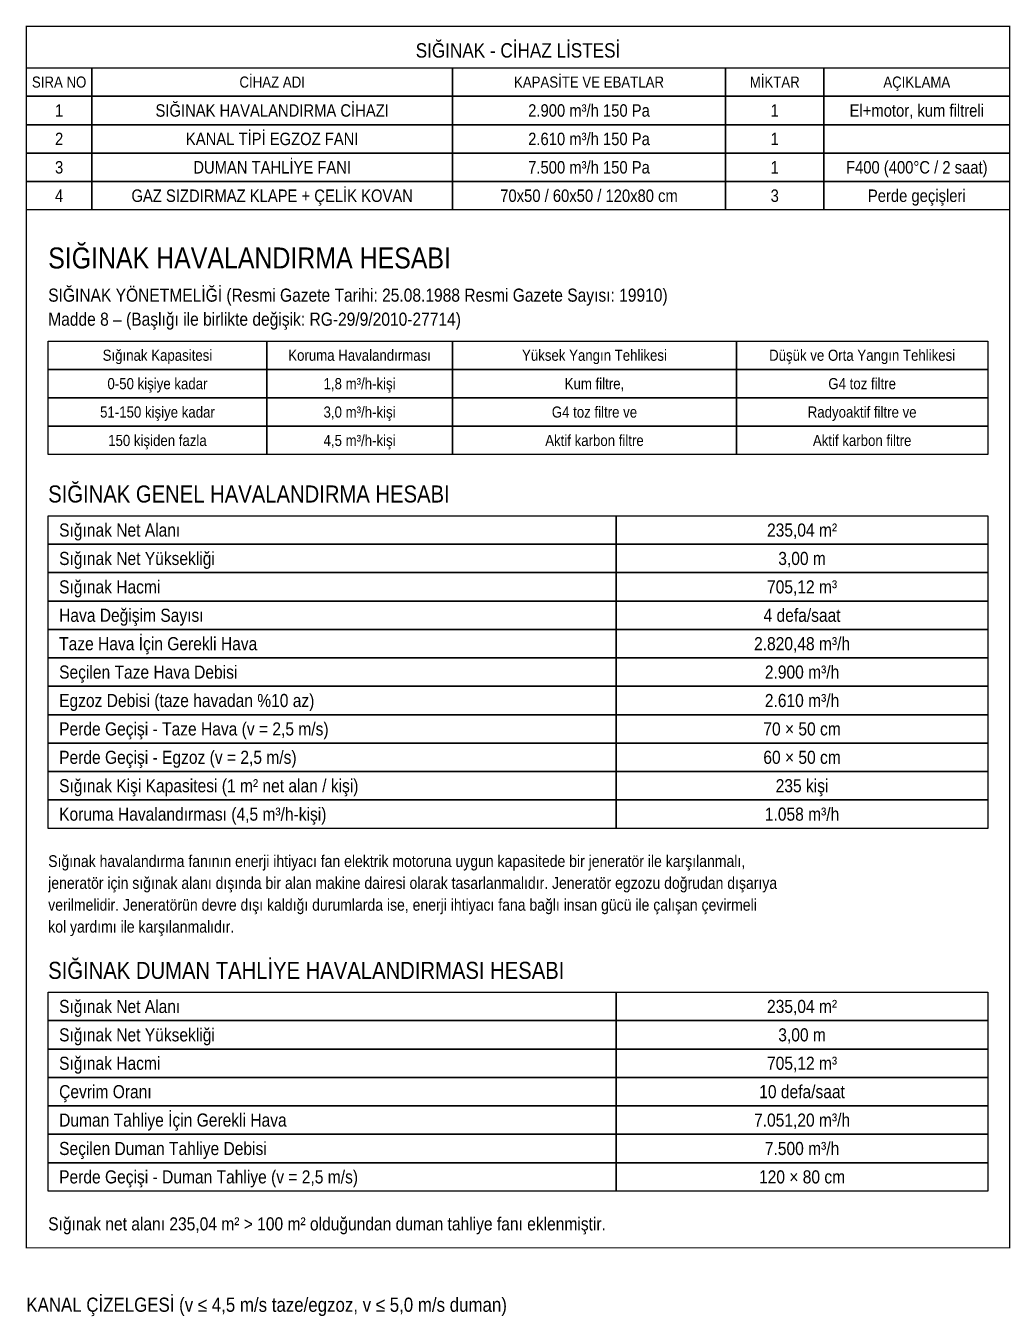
# Model space of a CAD drawing. Header units: centimetres. Extents: x 16951 to 24726, y -35407 to -32234.
# Drawn here: x 21850 to 22750, y -33475 to -32294 of the extents above; entities that cross this region are included whole.
import ezdxf
from ezdxf.enums import TextEntityAlignment as Align

# ---------------------------------------------------------------- set-up
doc = ezdxf.new("R2010")
doc.units = ezdxf.units.CM
for name, color, linetype in [('ROTAS-HESAP-CERCEVE', 1, 'Continuous'), ('ROTAS-HESAP-CIZGI', 1, 'Continuous'), ('ROTAS-HESAP-YAZI', 7, 'Continuous')]:
    doc.layers.add(name, color=color, linetype=linetype)
doc.styles.add('ROTAS', font='arial.ttf')

msp = doc.modelspace()

# ---------------------------------------------------------------- linework, layer by layer
at = {"layer": 'ROTAS-HESAP-CERCEVE', "const_width": 1}
msp.add_lwpolyline([(21850, -32294), (22750, -32294), (22750, -33412), (21850, -33412)], close=True, dxfattribs=at)
at = {"layer": 'ROTAS-HESAP-CIZGI'}
for points in [[(21850, -32332), (21910, -32332), (21910, -32358), (21850, -32358)], [(21910, -32332), (22240, -32332), (22240, -32358), (21910, -32358)], [(22240, -32332), (22490, -32332), (22490, -32358), (22240, -32358)], [(22490, -32332), (22580, -32332), (22580, -32358), (22490, -32358)], [(22580, -32332), (22750, -32332), (22750, -32358), (22580, -32358)], [(21850, -32358), (21910, -32358), (21910, -32384), (21850, -32384)], [(21910, -32358), (22240, -32358), (22240, -32384), (21910, -32384)], [(22240, -32358), (22490, -32358), (22490, -32384), (22240, -32384)], [(22490, -32358), (22580, -32358), (22580, -32384), (22490, -32384)], [(22580, -32358), (22750, -32358), (22750, -32384), (22580, -32384)], [(21850, -32384), (21910, -32384), (21910, -32410), (21850, -32410)], [(21910, -32384), (22240, -32384), (22240, -32410), (21910, -32410)], [(22240, -32384), (22490, -32384), (22490, -32410), (22240, -32410)], [(22490, -32384), (22580, -32384), (22580, -32410), (22490, -32410)], [(22580, -32384), (22750, -32384), (22750, -32410), (22580, -32410)], [(21850, -32410), (21910, -32410), (21910, -32436), (21850, -32436)], [(21910, -32410), (22240, -32410), (22240, -32436), (21910, -32436)], [(22240, -32410), (22490, -32410), (22490, -32436), (22240, -32436)], [(22490, -32410), (22580, -32410), (22580, -32436), (22490, -32436)], [(22580, -32410), (22750, -32410), (22750, -32436), (22580, -32436)], [(21850, -32436), (21910, -32436), (21910, -32462), (21850, -32462)], [(21910, -32436), (22240, -32436), (22240, -32462), (21910, -32462)], [(22240, -32436), (22490, -32436), (22490, -32462), (22240, -32462)], [(22490, -32436), (22580, -32436), (22580, -32462), (22490, -32462)], [(22580, -32436), (22750, -32436), (22750, -32462), (22580, -32462)], [(21870, -32582), (22070, -32582), (22070, -32608), (21870, -32608)], [(22070, -32582), (22240, -32582), (22240, -32608), (22070, -32608)], [(22240, -32582), (22500, -32582), (22500, -32608), (22240, -32608)], [(22500, -32582), (22730, -32582), (22730, -32608), (22500, -32608)], [(21870, -32608), (22070, -32608), (22070, -32634), (21870, -32634)], [(22070, -32608), (22240, -32608), (22240, -32634), (22070, -32634)], [(22240, -32608), (22500, -32608), (22500, -32634), (22240, -32634)], [(22500, -32608), (22730, -32608), (22730, -32634), (22500, -32634)], [(21870, -32634), (22070, -32634), (22070, -32660), (21870, -32660)], [(22070, -32634), (22240, -32634), (22240, -32660), (22070, -32660)], [(22240, -32634), (22500, -32634), (22500, -32660), (22240, -32660)], [(22500, -32634), (22730, -32634), (22730, -32660), (22500, -32660)], [(21870, -32660), (22070, -32660), (22070, -32686), (21870, -32686)], [(22070, -32660), (22240, -32660), (22240, -32686), (22070, -32686)], [(22240, -32660), (22500, -32660), (22500, -32686), (22240, -32686)], [(22500, -32660), (22730, -32660), (22730, -32686), (22500, -32686)], [(21870, -32742), (22390, -32742), (22390, -32768), (21870, -32768)], [(22390, -32742), (22730, -32742), (22730, -32768), (22390, -32768)], [(21870, -32768), (22390, -32768), (22390, -32794), (21870, -32794)], [(22390, -32768), (22730, -32768), (22730, -32794), (22390, -32794)], [(21870, -32794), (22390, -32794), (22390, -32820), (21870, -32820)], [(22390, -32794), (22730, -32794), (22730, -32820), (22390, -32820)], [(21870, -32820), (22390, -32820), (22390, -32846), (21870, -32846)], [(22390, -32820), (22730, -32820), (22730, -32846), (22390, -32846)], [(21870, -32846), (22390, -32846), (22390, -32872), (21870, -32872)], [(22390, -32846), (22730, -32846), (22730, -32872), (22390, -32872)], [(21870, -32872), (22390, -32872), (22390, -32898), (21870, -32898)], [(22390, -32872), (22730, -32872), (22730, -32898), (22390, -32898)], [(21870, -32898), (22390, -32898), (22390, -32924), (21870, -32924)], [(22390, -32898), (22730, -32898), (22730, -32924), (22390, -32924)], [(21870, -32924), (22390, -32924), (22390, -32950), (21870, -32950)], [(22390, -32924), (22730, -32924), (22730, -32950), (22390, -32950)], [(21870, -32950), (22390, -32950), (22390, -32976), (21870, -32976)], [(22390, -32950), (22730, -32950), (22730, -32976), (22390, -32976)], [(21870, -32976), (22390, -32976), (22390, -33002), (21870, -33002)], [(22390, -32976), (22730, -32976), (22730, -33002), (22390, -33002)], [(21870, -33002), (22390, -33002), (22390, -33028), (21870, -33028)], [(22390, -33002), (22730, -33002), (22730, -33028), (22390, -33028)], [(21870, -33178), (22390, -33178), (22390, -33204), (21870, -33204)], [(22390, -33178), (22730, -33178), (22730, -33204), (22390, -33204)], [(21870, -33204), (22390, -33204), (22390, -33230), (21870, -33230)], [(22390, -33204), (22730, -33204), (22730, -33230), (22390, -33230)], [(21870, -33230), (22390, -33230), (22390, -33256), (21870, -33256)], [(22390, -33230), (22730, -33230), (22730, -33256), (22390, -33256)], [(21870, -33256), (22390, -33256), (22390, -33282), (21870, -33282)], [(22390, -33256), (22730, -33256), (22730, -33282), (22390, -33282)], [(21870, -33282), (22390, -33282), (22390, -33308), (21870, -33308)], [(22390, -33282), (22730, -33282), (22730, -33308), (22390, -33308)], [(21870, -33308), (22390, -33308), (22390, -33334), (21870, -33334)], [(22390, -33308), (22730, -33308), (22730, -33334), (22390, -33334)], [(21870, -33334), (22390, -33334), (22390, -33360), (21870, -33360)], [(22390, -33334), (22730, -33334), (22730, -33360), (22390, -33360)]]:
    msp.add_lwpolyline(points, close=True, dxfattribs=at)

# ---------------------------------------------------------------- texts
at = {"layer": 'ROTAS-HESAP-YAZI', "style": 'ROTAS', "width": 0.85}
for s, height, p in [('SIĞINAK - CİHAZ LİSTESİ', 13.2, (22300, -32316)), ('SIRA NO', 10.2, (21880, -32345)), ('CİHAZ ADI', 10.2, (22075, -32345)), ('KAPASİTE VE EBATLAR', 10.2, (22365, -32345)), ('MİKTAR', 10.2, (22535, -32345)), ('AÇIKLAMA', 10.2, (22665, -32345)), ('1', 11.4, (21880, -32371)), ('SIĞINAK HAVALANDIRMA CİHAZI', 11.4, (22075, -32371)), ('2.900 m³/h 150 Pa', 11.4, (22365, -32371)), ('1', 11.4, (22535, -32371)), ('El+motor, kum filtreli', 11.4, (22665, -32371)), ('2', 11.4, (21880, -32397)), ('KANAL TİPİ EGZOZ FANI', 11.4, (22075, -32397)), ('2.610 m³/h 150 Pa', 11.4, (22365, -32397)), ('1', 11.4, (22535, -32397)), ('3', 11.4, (21880, -32423)), ('DUMAN TAHLİYE FANI', 11.4, (22075, -32423)), ('7.500 m³/h 150 Pa', 11.4, (22365, -32423)), ('1', 11.4, (22535, -32423)), ('F400 (400°C / 2 saat)', 11.4, (22665, -32423)), ('GAZ SIZDIRMAZ KLAPE + ÇELİK KOVAN', 11.4, (22075, -32449)), ('4', 11.4, (21880, -32449)), ('70x50 / 60x50 / 120x80 cm', 11.4, (22365, -32449)), ('3', 11.4, (22535, -32449)), ('Perde geçişleri', 11.4, (22665, -32449)), ('Sığınak Kapasitesi', 10.2, (21970, -32595)), ('Koruma Havalandırması', 10.2, (22155, -32595)), ('Yüksek Yangın Tehlikesi', 10.2, (22370, -32595)), ('Düşük ve Orta Yangın Tehlikesi', 10.2, (22615, -32595)), ('0-50 kişiye kadar', 10.2, (21970, -32621)), ('1,8 m³/h-kişi', 10.2, (22155, -32621)), ('Kum filtre,', 10.2, (22370, -32621)), ('G4 toz filtre', 10.2, (22615, -32621)), ('51-150 kişiye kadar', 10.2, (21970, -32647)), ('3,0 m³/h-kişi', 10.2, (22155, -32647)), ('G4 toz filtre ve', 10.2, (22370, -32647)), ('Radyoaktif filtre ve', 10.2, (22615, -32647)), ('150 kişiden fazla', 10.2, (21970, -32673)), ('4,5 m³/h-kişi', 10.2, (22155, -32673)), ('Aktif karbon filtre', 10.2, (22370, -32673)), ('Aktif karbon filtre', 10.2, (22615, -32673)), ('235,04 m²', 12, (22560, -32755)), ('3,00 m', 12, (22560, -32781)), ('705,12 m³', 12, (22560, -32807)), ('4 defa/saat', 12, (22560, -32833)), ('2.820,48 m³/h', 12, (22560, -32859)), ('2.900 m³/h', 12, (22560, -32885)), ('2.610 m³/h', 12, (22560, -32911)), ('70 × 50 cm', 12, (22560, -32937)), ('60 × 50 cm', 12, (22560, -32963)), ('235 kişi', 12, (22560, -32989)), ('1.058 m³/h', 12, (22560, -33015)), ('235,04 m²', 12, (22560, -33191)), ('3,00 m', 12, (22560, -33217)), ('705,12 m³', 12, (22560, -33243)), ('10 defa/saat', 12, (22560, -33269)), ('7.051,20 m³/h', 12, (22560, -33295)), ('7.500 m³/h', 12, (22560, -33321)), ('120 × 80 cm', 12, (22560, -33347))]:
    msp.add_text(s, height=height, dxfattribs=at).set_placement(p, align=Align.MIDDLE_CENTER)
for s, height, p in [('SIĞINAK HAVALANDIRMA HESABI', 19.2, (21870, -32506)), ('SIĞINAK YÖNETMELİĞİ (Resmi Gazete Tarihi: 25.08.1988 Resmi Gazete Sayısı: 19910)', 12, (21870, -32540)), ('Madde 8 – (Başlığı ile birlikte değişik: RG-29/9/2010-27714)', 12, (21870, -32562)), ('SIĞINAK GENEL HAVALANDIRMA HESABI', 15.6, (21870, -32722)), ('Sığınak Net Alanı', 12, (21880, -32755)), ('Sığınak Net Yüksekliği', 12, (21880, -32781)), ('Sığınak Hacmi', 12, (21880, -32807)), ('Hava Değişim Sayısı', 12, (21880, -32833)), ('Taze Hava İçin Gerekli Hava', 12, (21880, -32859)), ('Seçilen Taze Hava Debisi', 12, (21880, -32885)), ('Egzoz Debisi (taze havadan %10 az)', 12, (21880, -32911)), ('Perde Geçişi - Taze Hava (v = 2,5 m/s)', 12, (21880, -32937)), ('Perde Geçişi - Egzoz (v = 2,5 m/s)', 12, (21880, -32963)), ('Sığınak Kişi Kapasitesi (1 m² net alan / kişi)', 12, (21880, -32989)), ('Koruma Havalandırması (4,5 m³/h-kişi)', 12, (21880, -33015)), ('Sığınak havalandırma fanının enerji ihtiyacı fan elektrik motoruna uygun kapasitede bir jeneratör ile karşılanmalı,', 10.8, (21870, -33058)), ('jeneratör için sığınak alanı dışında bir alan makine dairesi olarak tasarlanmalıdır. Jeneratör egzozu doğrudan dışarıya', 10.8, (21870, -33078)), ('verilmelidir. Jeneratörün devre dışı kaldığı durumlarda ise, enerji ihtiyacı fana bağlı insan gücü ile çalışan çevirmeli', 10.8, (21870, -33098)), ('kol yardımı ile karşılanmalıdır.', 10.8, (21870, -33118)), ('SIĞINAK DUMAN TAHLİYE HAVALANDIRMASI HESABI', 15.6, (21870, -33158)), ('Sığınak Net Alanı', 12, (21880, -33191)), ('Sığınak Net Yüksekliği', 12, (21880, -33217)), ('Sığınak Hacmi', 12, (21880, -33243)), ('Çevrim Oranı', 12, (21880, -33269)), ('Duman Tahliye İçin Gerekli Hava', 12, (21880, -33295)), ('Seçilen Duman Tahliye Debisi', 12, (21880, -33321)), ('Perde Geçişi - Duman Tahliye (v = 2,5 m/s)', 12, (21880, -33347)), ('Sığınak net alanı 235,04 m² > 100 m² olduğundan duman tahliye fanı eklenmiştir.', 12, (21870, -33390)), ('KANAL ÇİZELGESİ (v ≤ 4,5 m/s taze/egzoz, v ≤ 5,0 m/s duman)', 13, (21850, -33464))]:
    msp.add_text(s, height=height, dxfattribs=at).set_placement(p, align=Align.MIDDLE_LEFT)

doc.saveas('drawing.dxf')
